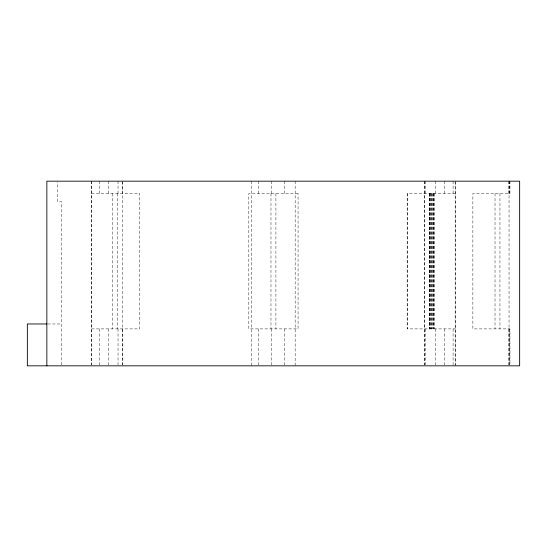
<?xml version="1.0" encoding="UTF-8"?>
<svg xmlns="http://www.w3.org/2000/svg" width="547" height="547" viewBox="0 0 547 547"><rect width="100%" height="100%" fill="white"/><g stroke="black" fill="none" stroke-linecap="round" stroke-linejoin="round"><path stroke-width="0.41" stroke-dasharray="2.73 2.05" d="M91.547 193.481L139.711 193.481M455.241 193.481L407.166 193.481L407.166 328.897L455.241 328.897M47.705 323.974L61.264 323.974M91.547 328.897L139.711 328.897L139.69 193.481M509.954 181.173L509.954 193.481L472.868 193.481L472.868 328.897L509.954 328.897L509.954 364.986M509.606 181.173L509.606 193.481M509.606 328.897L509.606 364.986M509.045 181.173L509.052 364.979M508.881 181.173L508.881 193.481M508.881 328.897L508.881 365.827M499.951 193.481L499.951 328.897M495.028 193.481L495.028 328.897M455.241 181.994L455.241 365.827M455.166 181.173L455.166 364.986M453.094 181.173L453.094 193.481M453.094 328.897L453.094 364.986M444.451 181.173L444.451 193.481M444.451 328.897L444.451 364.986M435.303 181.173L435.303 193.481M435.303 328.897L435.303 364.986M434.168 193.481L434.168 328.897M433.921 193.481L433.921 328.897M433.525 193.481L433.525 328.897M433.019 193.481L433.019 328.897M432.424 193.481L432.424 328.897M431.788 193.481L431.788 328.897M431.152 193.481L431.152 328.897M430.557 193.481L430.557 328.897M430.045 193.481L430.045 328.897M429.655 193.481L429.655 328.897M429.409 193.481L429.409 328.897M429.327 193.481L429.327 328.897M425.675 181.173L425.675 193.481M425.675 328.897L425.675 364.986M424.8 181.173L424.8 364.986M424.698 181.173L424.698 364.986M407.378 193.481L407.378 328.897M295.161 181.173L295.161 365.827M284.228 181.173L284.228 193.481M284.228 328.897L284.228 364.986M275.907 193.481L275.907 328.897M271.346 181.173L271.346 193.481M271.346 328.897L271.346 364.986M270.984 193.481L270.984 328.897M258.478 181.173L258.478 193.481M258.478 328.897L258.478 364.986M251.798 181.173L251.736 365.827M122.337 181.994L122.337 193.481M122.337 328.897L122.337 364.986M122.227 181.173L122.227 364.986M118.029 181.173L118.029 193.481M118.029 328.897L118.029 364.986M117.564 193.481L117.564 328.897M112.634 193.481L112.634 328.897M108.552 181.173L108.552 193.481M108.552 328.897L108.552 364.986M99.568 181.173L99.568 193.481M99.568 328.897L99.568 364.986M91.677 181.173L91.677 364.986M91.52 181.173L91.547 364.986M61.264 364.979L61.264 201.364L57.298 201.364L57.298 182.014M298.06 193.481L248.823 193.481L248.823 328.897L298.06 328.897L298.06 193.481"/><path stroke-width="0.82" d="M46.857 323.974L27.35 323.974L27.35 365.827L519.65 365.827L519.65 181.173L46.857 181.173L46.857 365.827"/></g></svg>
